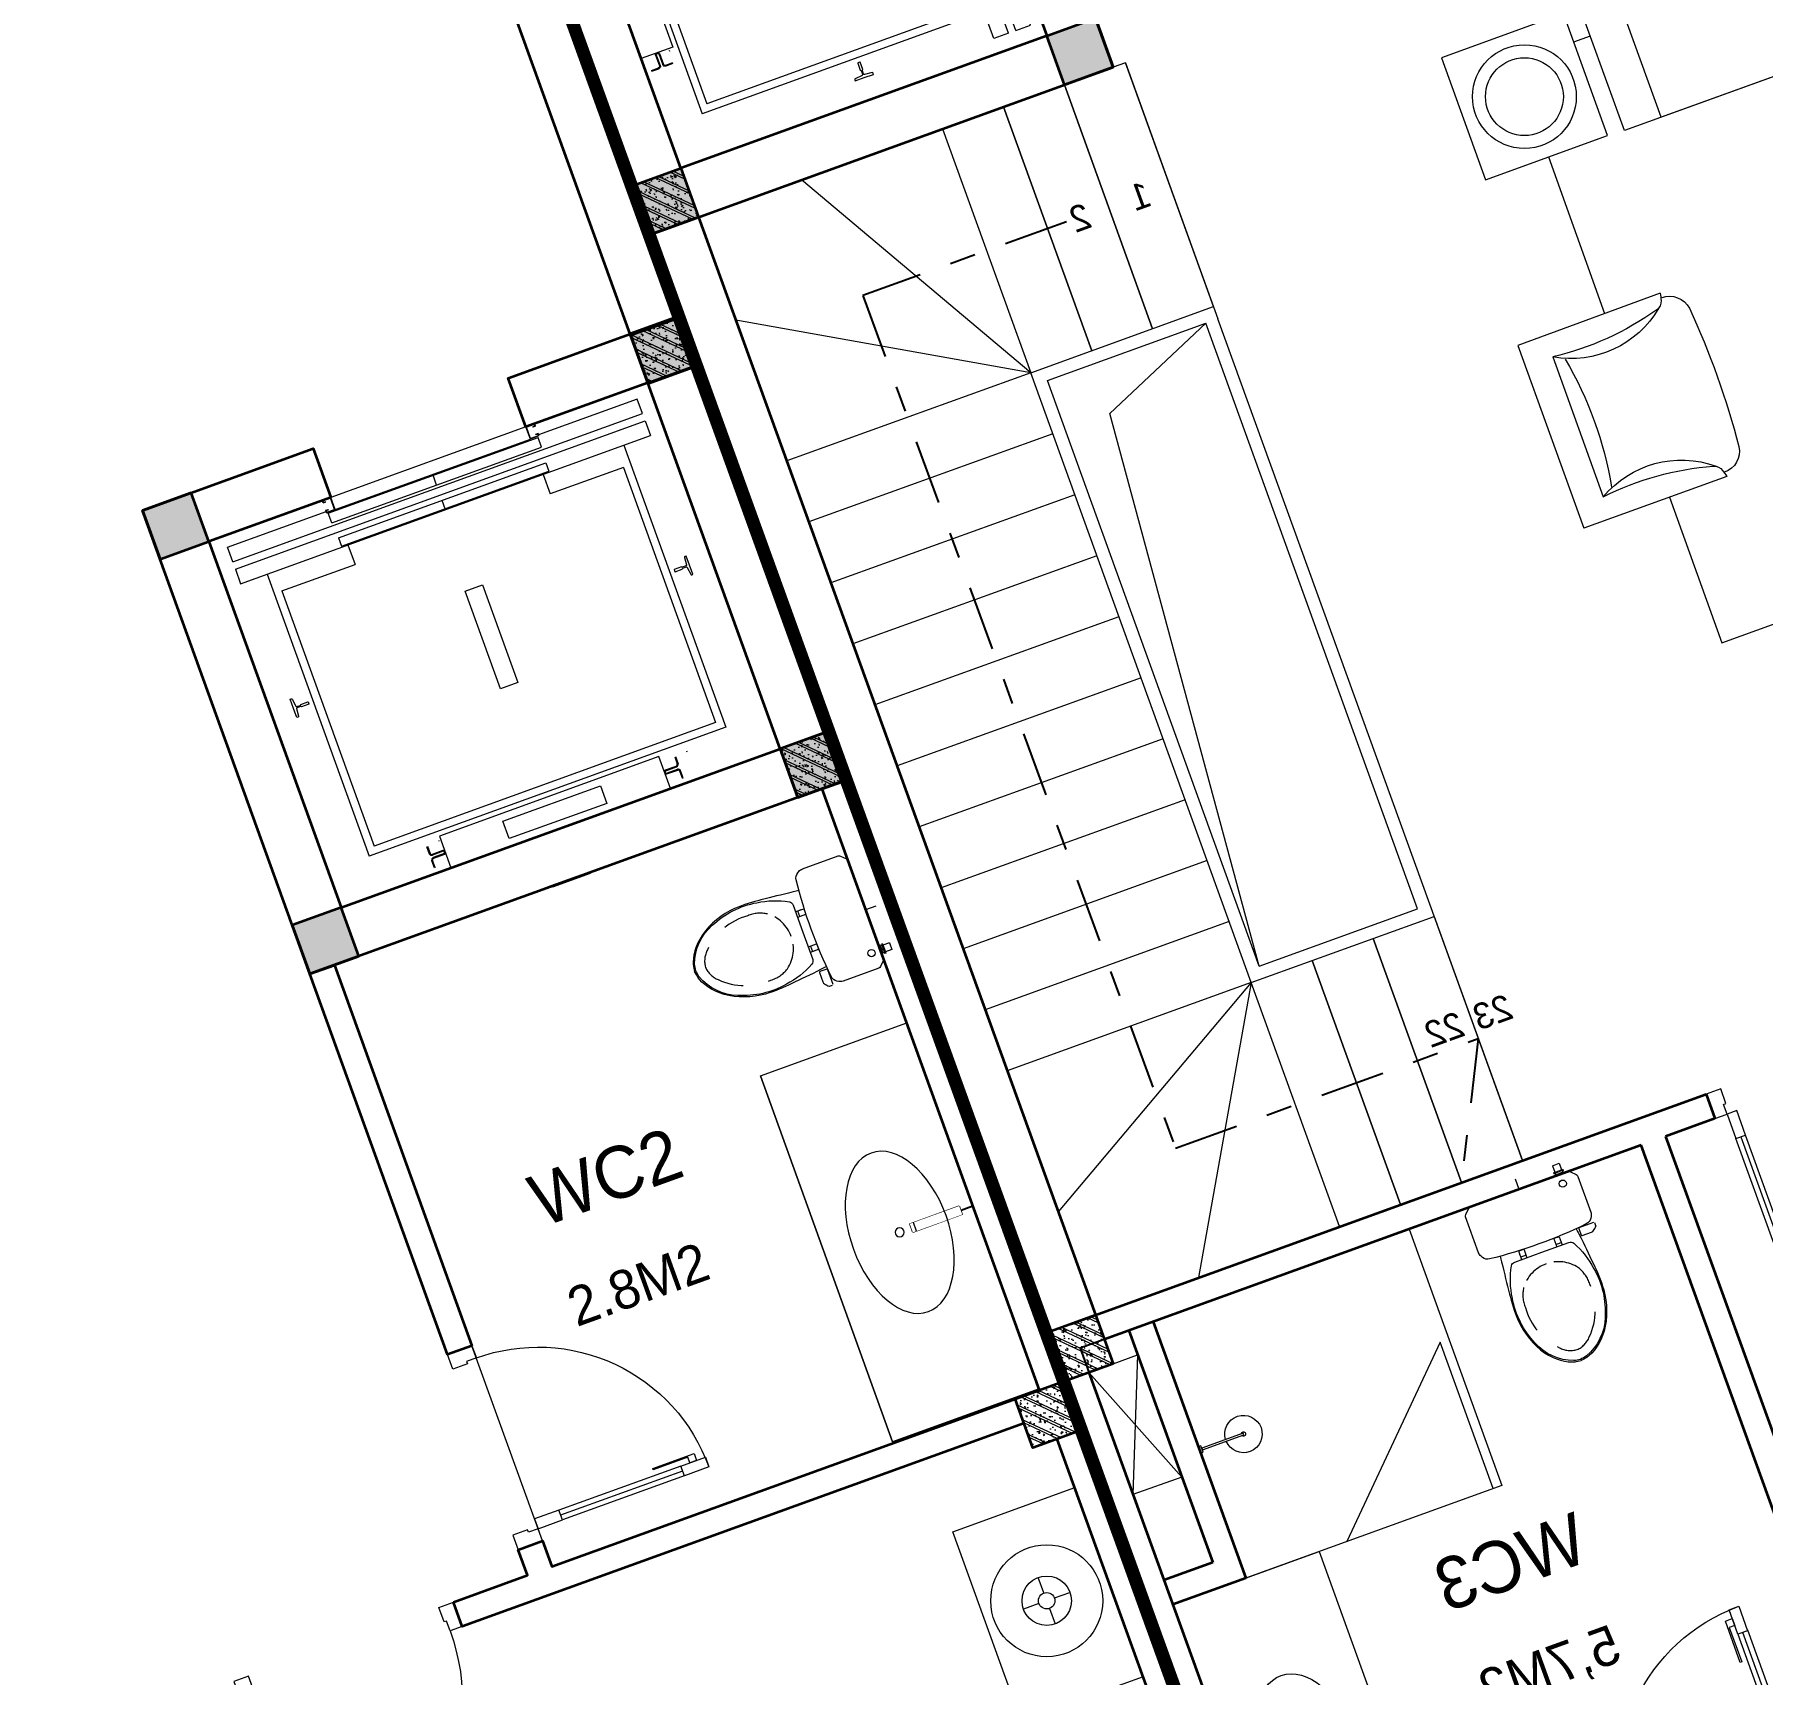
# Model space of a CAD drawing. Header units: metres. Extents: x 568336 to 569219, y 2065964 to 2066430.
# Drawn here: x 568635.99 to 568642.65, y 2066203.26 to 2066209.58 of the extents above; entities that cross this region are included whole.
import ezdxf

# ---------------------------------------------------------------- set-up
doc = ezdxf.new("R2010")
doc.units = ezdxf.units.M
for name, pattern in [('$AUDIT_BAD_LTYPE2', [0]), ('DASHDOT2', [0.5, 0.25, -0.125, 0, -0.125]), ('HIDDEN', [0.375, 0.25, -0.125]), ('xref-thap C (mb tang 32-2)$0$HIDDEN', [0.375, 0.25, -0.125])]:
    doc.linetypes.add(name, pattern=pattern)
doc.layers.get('0').update_dxf_attribs({"linetype": 'CONTINUOUS'})
doc.layers.get('DEFPOINTS').update_dxf_attribs({"linetype": 'CONTINUOUS'})
for name, color, linetype, lineweight in [('-CONCRETE', 1, 'CONTINUOUS', 35), ('-DOOR', 137, 'CONTINUOUS', 9), ('-FURNITURE', 46, 'CONTINUOUS', 9), ('-HATCH', 8, 'CONTINUOUS', 5), ('-HIDE', 3, 'HIDDEN', 13), ('-LINE1', 7, 'CONTINUOUS', 18), ('-LINE2', 252, 'CONTINUOUS', 9), ('-STEEL1', 1, 'CONTINUOUS', 35), ('-TEXT', 7, 'CONTINUOUS', 15), ('-WALL', 4, 'CONTINUOUS', 35), ('TEXT25', 2, 'CONTINUOUS', 13)]:
    doc.layers.add(name, color=color, linetype=linetype, lineweight=lineweight)
for name, color, linetype in [('1-NETMANH', 8, 'CONTINUOUS'), ('LoLK', 6, 'CONTINUOUS'), ('TIMDUONG', 1, 'CONTINUOUS')]:
    doc.layers.add(name, color=color, linetype=linetype)
doc.styles.add('SVN_AVO_thuong', font='')
doc.styles.add('T1', font='', dxfattribs={"height": 200})
doc.styles.add('vnavanth', font='', dxfattribs={"width": 0.8})
doc.styles.get('SVN_AVO_thuong').set_extended_font_data('SVN-Avo')
doc.styles.get('T1').set_extended_font_data('VNgeometric Light')
doc.styles.get('vnavanth').set_extended_font_data('.VnAvantH')

# ---------------------------------------------------------------- blocks, each defined once
blk = doc.blocks.new('Sink_Cicle')
blk.add_lwpolyline([(17.49999987077899, -50.00226151314564), (-17.49999987077899, -49.99773848685436), (-17.51615354442038, -252.2967581441626), (17.48384613892995, -252.3012811850058)], close=True)
blk.add_circle((0, -300), 17.5)
at = {"layer": 'DEFPOINTS'}
blk.add_line((0, -100), (0, 0), dxfattribs=at)
blk.add_wipeout([(17.499999870775355, -50.00226151314928), (-17.49999987078263, -49.99773848685436), (-17.516153544427652, -252.29675814416623), (17.48384613892631, -252.3012811850058)])
at = {"layer": '-FURNITURE', "linetype": 'Continuous'}
blk.add_ellipse((0, -300), major_axis=(-325, 0), ratio=0.5846153846153846, dxfattribs=at)
blk.add_line((-17.51421511289664, -237.2967582757119), (17.48578462866135, -237.3012813020032))
blk = doc.blocks.new('*U152')
at = {"linetype": '$AUDIT_BAD_LTYPE2'}
for p, q in [((70, 100), (70, 699.9999999999982)), ((90, 699.9999999999982), (90, 100))]:
    blk.add_line(p, q, dxfattribs=at)
for points in [[(50, 699.9999999999982), (90, 699.9999999999982), (90, 799.9999999999982), (50, 799.9999999999982), (50, 699.9999999999982)], [(50, 702.9059272893337), (50, 100)], [(50, 100), (90, 100), (90, 0), (50, 0), (50, 100)]]:
    blk.add_lwpolyline(points)
for points in [[(118.2698876160139, 594.5156181119073), (118.2698876160139, 764.1349438079906), (90, 764.1349438079906), (90, 735.8650561920058), (112.6159100928053, 735.8650561920058), (112.6159100928053, 594.5156181119073)], [(0, 0), (50, 0), (50, -40), (60, -40), (60, -99.99999999999272), (0, -99.99999999999272)], [(899.9999999999982, 1.3252863207713e-28), (849.9999999999982, 1.3252863207713e-28), (849.9999999999982, -40.00000000000001), (839.9999999999982, -40.00000000000001), (839.9999999999982, -99.99999999999272), (899.9999999999982, -99.99999999999272)]]:
    blk.add_lwpolyline(points, close=True)
at = {"linetype": '$AUDIT_BAD_LTYPE2', "ltscale": 0.3}
blk.add_arc((50, 0), 799.9999999999982, 0, 90, dxfattribs=at)
blk = doc.blocks.new('X-5M-DH-2-CORE$0$A$C75E80C28')
at = {"layer": '-LINE2', "linetype": 'Continuous', "ltscale": 2}
for p, q in [((-510.0000099998433, -21.5000000000291), (-510.0000099998579, -50.60000000000582)), ((-506.8000099998899, -21.5000000000291), (-510.0000099998433, -21.5000000000291)), ((-506.8000099998899, -21.5000000000291), (-506.8000099999044, -50.60000000000582)), ((-456.2000100000296, -56.79999999998836), (-500.6000099999364, -56.80000000001746)), ((-456.2000100000441, -60), (-500.600009999951, -60.0000000000291)), ((-453.2000100000441, -63), (-453.2000100000296, -67)), ((-450.0000099998579, -63), (-450.0000099998433, -67)), ((450.0000100000616, -63), (450.0000100000761, -67)), ((453.200010000015, -63), (453.2000100000296, -67)), ((456.2000100000296, -56.79999999998836), (500.6000100000529, -56.79999999998836)), ((456.200010000015, -60), (500.6000100000383, -60)), ((506.8000100001227, -21.5), (510.0000100000761, -21.5)), ((506.8000100001227, -21.5), (506.8000100001082, -50.59999999997672)), ((510.0000100000761, -21.5), (510.0000100000616, -50.59999999997672)), ((-556.8000102631631, -112.4999999912397), (-560.0000102631166, -112.4999999912397)), ((-510.0000099998579, -108.5000000000291), (-510.0000099998433, -79.39999999999418)), ((-506.8000099999044, -108.5000000000291), (-506.8000099998899, -79.39999999999418)), ((-456.2000100000296, -70), (-500.6000099999364, -70.0000000000291)), ((-456.2000100000296, -73.19999999995343), (-500.6000099999364, -73.19999999998254)), ((456.2000100000296, -70), (500.6000100000529, -70)), ((456.2000100000296, -73.19999999995343), (500.6000100000529, -73.19999999995343)), ((456.800009736864, -112.4999999912397), (460.0000097368174, -112.4999999912397)), ((506.8000100001227, -108.5), (506.8000100001227, -79.39999999996508)), ((510.0000100000761, -108.5), (510.0000100000761, -79.39999999996508)), ((-731.0000002632733, -148.9999999649008), (730.9999997367267, -148.9999999649299)), ((-731.0000002698944, -1304.999999934109), (-731.0000002632733, -148.9999999649008)), ((-700.0000002632733, -178.9999999649008), (699.9999997367267, -178.9999999649299)), ((-700.0000002699089, -1224.999999934109), (-700.0000002632733, -178.9999999649008)), ((699.9999997300911, -1224.999999934109), (699.9999997367267, -178.9999999649299)), ((730.9999997301056, -1304.999999934109), (730.9999997367267, -148.9999999649299)), ((-700.0000002699089, -1224.999999934109), (-400.0000002699089, -1224.999999934138)), ((-400.0000002698944, -1304.999999934138), (-400.0000002699089, -1224.999999934138)), ((699.9999997300911, -1224.999999934109), (399.9999997300911, -1224.999999934109)), ((399.9999997301056, -1304.999999934109), (399.9999997300911, -1224.999999934109)), ((839.9999997301056, -1304.999999934109), (-840.0000002698944, -1304.999999934109)), ((-840.0000002698944, -1364.999999934109), (-840.0000002698944, -1304.999999934109)), ((424.9999997301056, -1308.999999934109), (-425.0000002698944, -1308.999999934109)), ((-425.0000002699089, -1342.999999934109), (-425.0000002698944, -1308.999999934109)), ((-2.6989437174052e-07, -1308.999999934109), (-2.699089236557484e-07, -1342.999999934109)), ((424.9999997300911, -1342.999999934109), (424.9999997301056, -1308.999999934109)), ((839.9999997301056, -1364.999999934109), (839.9999997301056, -1304.999999934109)), ((839.9999997301056, -1364.999999934109), (-840.0000002698944, -1364.999999934109)), ((839.9999997301056, -1394.999999934109), (-840.0000002698944, -1394.999999934109)), ((-840.0000002698944, -1394.999999934109), (-840.0000002698944, -1454.999999934109)), ((424.9999997300911, -1342.999999934109), (-425.0000002699089, -1342.999999934109)), ((839.9999997301056, -1394.999999934109), (839.9999997301056, -1454.999999934109)), ((-840.0000002698944, -1454.999999934109), (-435.0000002698944, -1454.999999934109)), ((-435.0000002698944, -1449.999999934109), (-435.0000002699089, -1459.999999934109)), ((-435.0000002698944, -1449.999999934109), (-400.0000002698944, -1449.999999934138)), ((-435.0000002699089, -1459.999999934109), (-425.0000002699089, -1459.999999934109)), ((-433.4000002698012, -1451.599999934086), (-433.4000002698012, -1458.399999934074)), ((-433.4000002698012, -1451.599999934086), (-401.6000002697547, -1451.599999934086)), ((-433.4000002698012, -1458.399999934074), (-425.0000002698944, -1458.399999934074)), ((429.9999997300911, -1405.999999934138), (-430.0000002699089, -1405.999999934109)), ((-430.0000002699089, -1405.999999934109), (-430.0000002698944, -1445.999999934109)), ((429.9999997301056, -1445.999999934138), (-430.0000002698944, -1445.999999934109)), ((-425.0000002698944, -1458.399999934074), (-425.0000002699089, -1459.999999934109)), ((-401.6000002697547, -1451.599999934086), (-401.6000002697256, -1498.399999934074)), ((399.9999997301056, -1449.999999934109), (-400.0000002698944, -1449.999999934138)), ((-400.0000002698944, -1449.999999934138), (-400.0000002698653, -1499.999999934138)), ((-2.699089236557484e-07, -1405.999999934109), (-2.6989437174052e-07, -1445.999999934109)), ((399.9999997301056, -1449.999999934109), (399.9999997301347, -1499.999999934109)), ((434.9999997301056, -1449.999999934109), (399.9999997301056, -1449.999999934109)), ((401.5999997301988, -1451.599999934086), (401.5999997302279, -1498.399999934074)), ((433.3999997302453, -1451.599999934086), (401.5999997301988, -1451.599999934086)), ((433.3999997302453, -1458.399999934074), (424.9999997301056, -1458.399999934074)), ((424.9999997301056, -1458.399999934074), (424.9999997301056, -1459.999999934109)), ((434.9999997301056, -1459.999999934109), (424.9999997301056, -1459.999999934109)), ((429.9999997300911, -1405.999999934138), (429.9999997301056, -1445.999999934138)), ((433.3999997302453, -1451.599999934086), (433.3999997302453, -1458.399999934074)), ((434.9999997301056, -1449.999999934109), (434.9999997301056, -1459.999999934109)), ((839.9999997301056, -1454.999999934109), (434.9999997301056, -1454.999999934109)), ((-435.0000002698653, -1489.999999934109), (-435.0000002698653, -1499.999999934109)), ((-435.0000002698653, -1489.999999934109), (-425.0000002698653, -1489.999999934109)), ((-435.0000002698653, -1499.999999934109), (-400.0000002698653, -1499.999999934138)), ((-433.4000002697721, -1491.599999934086), (-433.4000002697721, -1498.399999934074)), ((-433.4000002697721, -1491.599999934086), (-425.0000002698653, -1491.599999934086)), ((-433.4000002697721, -1498.399999934074), (-401.6000002697256, -1498.399999934074)), ((-425.0000002698653, -1489.999999934109), (-425.0000002698653, -1491.599999934086)), ((434.9999997301347, -1499.999999934109), (399.9999997301347, -1499.999999934109)), ((433.3999997302744, -1498.399999934074), (401.5999997302279, -1498.399999934074)), ((424.9999997301347, -1489.999999934109), (424.9999997301347, -1491.599999934086)), ((434.9999997301347, -1489.999999934109), (424.9999997301347, -1489.999999934109)), ((433.3999997302744, -1491.599999934086), (424.9999997301347, -1491.599999934086)), ((433.3999997302744, -1491.599999934086), (433.3999997302744, -1498.399999934074)), ((434.9999997301347, -1489.999999934109), (434.9999997301347, -1499.999999934109))]:
    blk.add_line(p, q, dxfattribs=at)
for points in [[(-450.0000000000146, 0), (-450, -130), (450, -130), (449.9999999999854, 0)], [(-200, -29), (200.0000000001164, -29), (200.0000000001164, -101), (-200, -101)], [(-36.0000002632587, -583.9999999649008), (35.9999997367413, -583.9999999649008), (35.99999973675585, -983.9999999649008), (-36.00000026324415, -983.9999999649008)]]:
    blk.add_lwpolyline(points, close=True, dxfattribs=at)
for points in [[(-780.0000002632587, -788.9999999649008), (-751.0000002632587, -788.9999999649299, 0.414213562373095), (-750.0000002632733, -787.9999999649008), (-750.0000002632587, -783.9999999649008), (-750.0000002632587, -779.9999999649008, 0.414213562373095), (-751.0000002632733, -778.9999999649299), (-780.0000002632733, -778.9999999649881, -0.2569775838576673), (-784.1207396915852, -781.9399999648449), (-797.9000002631656, -781.939999964874, -0.414213562373095), (-800.9000002631656, -778.939999964874), (-804.0000002632587, -749.4999999649008, 0.414213562373095), (-807.0000002632587, -746.4999999649008), (-812.0000002632587, -746.4999999649008), (-812.0000002632587, -783.9999999649008), (-812.0000002632587, -821.4999999649008), (-807.0000002632587, -821.4999999649008, 0.414213562373095), (-804.0000002632587, -818.4999999649008), (-800.9000002631656, -789.0599999648693, -0.414213562373095), (-797.9000002631656, -786.0599999648693), (-784.1207396915852, -786.0599999648402, -0.2569775838576673), (-780.0000002632587, -788.9999999647553)], [(779.9999997367413, -788.9999999649299), (750.9999997367413, -788.9999999649008, -0.414213562373095), (749.9999997367267, -787.9999999649299), (749.9999997367413, -783.9999999649299), (749.9999997367413, -779.9999999649299, -0.414213562373095), (750.9999997367267, -778.9999999649008), (779.9999997368432, -778.9999999650172, 0.2569775838576673), (784.1207391653006, -781.939999964874), (797.899999736881, -781.9399999648449, 0.414213562373095), (800.899999736881, -778.9399999648449), (803.9999997367413, -749.4999999649008, -0.414213562373095), (806.9999997367413, -746.4999999649008), (811.9999997367413, -746.4999999649008), (811.9999997367413, -783.9999999649008), (811.9999997367413, -821.4999999649008), (806.9999997367413, -821.4999999649008, -0.414213562373095), (803.9999997367413, -818.4999999649008), (800.899999736881, -789.0599999648402, 0.414213562373095), (797.899999736881, -786.0599999648402), (784.1207391653006, -786.0599999648693, 0.2569775838576672), (779.9999997368577, -788.9999999647844)]]:
    blk.add_lwpolyline(points, format="xyb", dxfattribs=at)
for centre, radius, start, end in [((-500.600009999951, -50.60000000000582), 9.400000000001475, 180, 270), ((-500.600009999951, -50.60000000000582), 6.200000000004374, 180, 270), ((-456.2000100000441, -63), 6.19999999999713, 0, 90), ((-456.2000100000441, -63), 3.000000000000045, 0, 90), ((456.200010000015, -63), 6.19999999999713, 90, 180), ((456.200010000015, -63), 3.000000000000045, 90, 180), ((500.6000100000383, -50.59999999997672), 6.200000000004374, 270, 0), ((500.6000100000383, -50.59999999997672), 9.400000000001475, 270, 0), ((-500.6000099999364, -79.39999999999418), 9.399999999997844, 90, 180), ((-500.6000099999364, -79.39999999999418), 6.19999999999734, 90, 180), ((-456.2000100000296, -67), 6.20000000000076, 270, 0), ((-456.2000100000296, -67), 2.999999999999834, 270, 0), ((456.2000100000296, -67), 6.20000000000076, 180, 270), ((456.2000100000296, -67), 2.999999999999834, 180, 270), ((500.6000100000529, -79.39999999996508), 9.399999999997844, 0, 90), ((500.6000100000529, -79.39999999996508), 6.19999999999734, 0, 90)]:
    blk.add_arc(centre, radius, start, end, dxfattribs=at)
blk = doc.blocks.new('A$C5C575821')
at = {"layer": '-CONCRETE'}
h = blk.add_hatch(color=256, dxfattribs=at)
h.dxf.hatch_style = 1
h.paths.add_polyline_path([(-0.00237559899687767, 200.0000000000146), (-0.00237559899687767, 1.455191522836685e-11), (199.9976244010031, 1.455191522836685e-11), (199.9976244010031, 200.0000000000146)])
blk.add_lwpolyline([(-0.00237559899687767, 1.455191522836685e-11), (199.9976244010031, 1.455191522836685e-11), (199.9976244010031, 200.0000000000146), (-0.00237559899687767, 200.0000000000146)], close=True, dxfattribs=at)
blk = doc.blocks.new('A$C3F71457E')
at = {"layer": '-CONCRETE'}
blk.add_lwpolyline([(-8.760252967476845e-09, -100.0000002632005), (0, 400), (-1500, 400.0000000000582), (-1500.00000001755, -1399.999999999942), (-1.754960976541042e-08, -1400), (-7.895869202911854e-08, -900.0000002632005), (199.9999999912397, -900.0000002982852), (199.9999999824504, -1600), (-1700.00000001755, -1600), (-1700, 600), (200, 600), (199.9999999912397, -100.0000002982852), (6.140908226370811e-08, -100.0000002632005)], dxfattribs=at)
at = {"layer": '-LINE1'}
blk.add_line((-7.895869202911854e-08, -900.0000002632005), (-8.760252967476845e-09, -100.0000002632005), dxfattribs=at)
at = {"layer": '-WALL'}
for p in [(-1699.997624401003, 399.9999999999854), (0.00237559899687767, 399.9999999999854), (-1699.997624401081, -1599.999999999959), (0.002375601565972829, -1600.000000021305)]:
    blk.add_blockref('A$C5C575821', p, dxfattribs=at)
at = {"color": 2, "rotation": 90}
blk.add_blockref('X-5M-DH-2-CORE$0$A$C75E80C28', (-1500.00000000876, -499.9999999999418), dxfattribs=at)
blk = doc.blocks.new('A$C18091ED7')
for p, q in [((9.957147995010018e-09, -42.13376978135784), (0, -3.786117304116488e-07)), ((146.1412317672475, -26.59467297248193), (179.181621938591, -26.59467296488583)), ((146.1412317672475, -26.59467297248193), (146.1412317680188, -30.17859706786112)), ((146.1412317680188, -30.17859706786112), (165.7503655985456, -30.17859706340823)), ((153.0594147269658, -36.79204952501459), (146.1412317680188, -30.17859706786112)), ((152.3191092506386, -2.717133611440659e-07), (152.3191092568413, -26.59467297093943)), ((152.3191092506386, -2.717133611440659e-07), (179.1816219322718, -2.654269337654114e-07)), ((153.0594147269658, -36.79204952501459), (165.7503656001572, -36.79204952192958)), ((153.0594147275151, -39.73033438943094), (153.0594147269658, -36.79204952501459)), ((153.0594147275151, -39.73033438943094), (178.4413164740145, -39.73033438349376)), ((153.0594147275151, -39.73033438943094), (178.4413164740145, -39.73033438349376)), ((153.0594147275151, -39.73033438943094), (153.0594147281554, -42.13376974494895)), ((185.3594994290725, -30.17859705851879), (165.7503655985456, -30.17859706340823)), ((178.4413164733487, -36.79204951884458), (165.7503656001572, -36.79204952192958)), ((185.3594994290725, -30.17859705851879), (178.4413164733487, -36.79204951884458)), ((178.4413164733487, -36.79204951884458), (178.4413164740145, -39.73033438349376)), ((178.4413164740145, -39.73033438349376), (178.4413164746547, -42.1337697392446)), ((179.1816219322718, -2.654269337654114e-07), (179.181621938591, -26.59467296488583)), ((179.181621938591, -26.59467296488583), (185.3594994283012, -26.59467296337243)), ((185.3594994283012, -26.59467296337243), (185.3594994290725, -30.17859705851879)), ((-62.88950393904452, -265.3807882612164), (-81.28145355204106, -265.3807882657275)), ((62.88950401780676, -265.3807882316178), (81.2814536308033, -265.3807882273395)), ((165.3959958605519, -261.9873972070927), (165.3959958671003, -289.7349902229907)), ((167.8691141396885, -259.5142789271486), (228.0810223811895, -259.5142789128586)), ((230.5541406641933, -274.3229751045001), (230.5541406613593, -261.9873971916386)), ((-83.25994817525861, -267.3592828898691), (-83.259948167517, -299.9634285944048)), ((-83.25994817257379, -278.4883151478134), (-83.25994817046012, -287.6388527823146)), ((-60.91100930959874, -290.0299398849311), (-83.25994816994717, -290.0299398901407)), ((-60.91100931491019, -267.3592828844266), (-60.91100930728498, -299.9634285889624)), ((60.9110093945892, -267.3592828557594), (60.9110094022144, -299.9634285600623)), ((60.91100939990065, -290.029939856031), (83.25994826024908, -290.0299398510542)), ((83.25994825493763, -267.3592828505498), (83.25994826256283, -299.9634285550856)), ((83.25994825750604, -278.488315108727), (83.2599482596197, -287.6388527429954)), ((167.8691141472664, -292.2081085020036), (206.7175896017579, -292.2081084926904))]:
    blk.add_line(p, q)
for points in [[(230.0000000517721, -218.5046414944518, -0.1374073801801567), (225.4781190853137, -234.6482587013161), (221.7949787454636, -240.7070387715066, -0.2360805181595358), (198.2560902649639, -255.4947853636986, -0.0519608230665726), (-198.2560901437319, -255.4947854572965, -0.236080518165078), (-221.7949786317113, -240.7070388760185), (-225.4781189743626, -234.6482588077488, -0.1374073801809237), (-229.9999999484608, -218.5046416030382), (-229.9999999831671, -71.98694829508895, -0.1989123673786679), (-226.3782021181105, -63.2431547633314), (-208.8906150607545, -45.75556769772083, -0.1989123673792025), (-200.1468215308087, -42.13376982865157), (9.971699910238385e-09, -42.13376978135784), (200.1468215506357, -42.13376973403501, -0.1989123673792025), (208.8906150822841, -45.75556759897154), (226.3782021480001, -63.24315465634572, -0.1989123673791691), (230.0000000170658, -71.98694818626973)], [(144.14367173758, -618.9627606730501, -0.2124047892419209), (26.30999211127346, -734.491494372196, -0.0276853236339062), (-0.5628229983012716, -738.609219571983, -0.0222792448073508), (-26.30999181118386, -734.4914943844487, -0.2124047892421136), (-144.1436714920528, -618.9627607410075, -0.1427957259999892), (-167.2376623962118, -428.0139674870588, -0.0930051380368448), (-127.9331820271946, -309.1271633332653, -0.2564387014614383), (-111.240849547703, -299.9634286007786), (4.746470949612558e-08, -299.9634285748762), (111.2408496426324, -299.9634285482753, -0.2564387014619951), (127.933182126606, -309.1271632729331, -0.0930051380368741), (167.2376625517572, -428.0139674081001, -0.1427957260000456)]]:
    blk.add_lwpolyline(points, format="xyb", close=True)
at = {"linetype": 'xref-thap C (mb tang 32-2)$0$HIDDEN', "ltscale": 100}
blk.add_lwpolyline([(61.00044987679576, -669.0176259216969, -0.1990312026443698), (1.417429302819073e-07, -698.769823720475, -0.1990312026443799), (-61.00044960746891, -669.0176259504806, -0.2189240232571595), (-131.9321382956405, -478.313622940972, -0.1537914605682739), (-112.4681372026971, -403.989815428853, -0.2367011859554165), (5.876427167095244e-08, -347.5870280214876, -0.2367011859554843), (112.4681373467611, -403.9898153757968, -0.1537914605681893), (131.9321384748619, -478.313622878748, -0.2189240232571754)], format="xyb", close=True, dxfattribs=at)
blk.add_circle((165.7503656100234, -78.39166221523192), 13.90362011701458)
for centre, radius, start, end in [((-81.28145355158267, -267.3592828894034), 1.978494623656905, 90.00000001354867, 180.0000000133402), ((-62.88950393858613, -267.3592828848923), 1.978494623656905, 1.334021322268115e-08, 90.00000001354867), ((62.88950401826514, -267.3592828552937), 1.978494623656905, 90.00000001354867, 180.0000000133402), ((81.28145363126168, -267.3592828510155), 1.978494623656905, 1.334021322268115e-08, 90.00000001354867), ((167.8691141402633, -261.9873972065106), 2.473118279571131, 90.00000001354867, 180.0000000133402), ((167.8691141466952, -289.7349902224087), 2.473118279571131, 180.0000000133402, 270.0000000135486), ((206.717589598069, -276.6690117186226), 15.53909677420133, 270.0000000135486, 306.4658507565522), ((168.3527972659103, -224.7572911087773), 80.08895368617857, 306.4658507565522, 320.3122930343796), ((228.0810223845983, -274.3229751050822), 2.473118279571131, 320.3122930343796, 1.334021322268115e-08)]:
    blk.add_arc(centre, radius, start, end)
for points, knots in [([(-155.6468228230951, -259.4535552573798), (-156.6353001506941, -267.2522313103836), (-164.2940232875517, -328.394745314552), (-169.1545302536251, -385.0939582949213), (-183.68571763406, -527.7705276800843), (-135.602968026873, -679.1126648240606), (-50.29344375100118, -735.2493608418445), (-19.70048385594782, -741.0901266933652), (1.531116140540689e-07, -743.6724421556864)], [130.6139379315478, 130.6139379315478, 130.6139379315478, 130.6139379315478, 152.8521090939923, 311.1293507817257, 417.703951170228, 561.3833927516608, 697.6926317810714, 710.812262267882, 710.812262267882, 710.812262267882, 710.812262267882]), ([(155.6468228994709, -259.4535551877343), (156.6353002305841, -267.2522312389628), (164.2940233960289, -328.3947452375724), (169.1545303888706, -385.0939582149149), (183.6857178367027, -527.7705275934422), (135.6029683008201, -679.1126647599449), (50.29344405157826, -735.2493608178338), (19.70048415924612, -741.0901266841101), (1.530679583083838e-07, -743.6724421554536)], [130.613937934949, 130.613937934949, 130.613937934949, 130.613937934949, 152.8521090939923, 311.1293507817257, 417.703951170228, 561.3833927516608, 697.6926317810714, 710.812262267882, 710.812262267882, 710.812262267882, 710.812262267882])]:
    blk.add_open_spline(points, degree=3, knots=knots)
blk = doc.blocks.new('*U18')
at = {"linetype": '$AUDIT_BAD_LTYPE2'}
for p, q in [((70, 100), (69.99999999999999, 599.9999999999982)), ((89.99999999999999, 599.9999999999982), (90, 100))]:
    blk.add_line(p, q, dxfattribs=at)
for points in [[(49.99999999999999, 599.9999999999982), (89.99999999999999, 599.9999999999982), (89.99999999999999, 699.9999999999982), (49.99999999999999, 699.9999999999982), (49.99999999999999, 599.9999999999982)], [(49.99999999999999, 602.9059272893337), (50, 100)], [(50, 100), (90, 100), (90, 0), (50, 0), (50, 100)]]:
    blk.add_lwpolyline(points)
for points in [[(118.2698876160139, 494.5156181119073), (118.2698876160139, 664.1349438079906), (89.99999999999999, 664.1349438079906), (89.99999999999999, 635.8650561920058), (112.6159100928053, 635.8650561920058), (112.6159100928053, 494.5156181119073)], [(0, 0), (50, 0), (50, -40), (60, -40), (60, -100.0001724930698), (0, -100.0001724930698)], [(799.9999999999982, 7.105427357601134e-15), (749.9999999999982, 7.105427357601134e-15), (749.9999999999982, -40), (739.9999999999982, -40), (739.9999999999982, -100.0001724930698), (799.9999999999982, -100.0001724930698)]]:
    blk.add_lwpolyline(points, close=True)
at = {"linetype": '$AUDIT_BAD_LTYPE2', "ltscale": 0.3}
blk.add_arc((50, 0), 699.9999999999982, 0, 90, dxfattribs=at)
blk = doc.blocks.new('12PLMP12')
at = {"color": 0, "linetype": 'ByBlock'}
for p, q in [((0, 1.25), (0, 3.75)), ((-1.25, 0), (-3.75, 0)), ((1.25, 0), (3.75, 0)), ((0, -1.25), (0, -3.75))]:
    blk.add_line(p, q, dxfattribs=at)
for radius in [8.5, 3.75, 1.25]:
    blk.add_circle((0, 0), radius, dxfattribs=at)
blk = doc.blocks.new('18x35')
at = {"layer": '-HATCH'}
h = blk.add_hatch(dxfattribs=at)
h.set_pattern_fill('CHAU-01', color=256, scale=10, angle=-1.272221872585407e-14, pattern_type=2)
h.set_pattern_definition([(49.99999999999999, (0, 0), (71.72601826007535, -6.275213498259527), [7.5, -82.5]), (355, (0, 0), (-13.87513336129999, 75.21921337000119), [6, -66]), (100.4514, (5.977167999997619, -0.5229339999999638), (57.85093817140217, 68.94395420609534), [6.374019000000001, -70.1142112]), (46.18419999999998, (0, 20), (106.7241048625644, -16.55190143290183), [11.25, -123.75]), (96.63559999999998, (8.89367449999554, 18.62066930000003), (93.46627055487036, 97.41178709004416), [9.561028799999994, -105.1713]), (351.1842, (0, 20), (93.46619451336275, 97.41186009253245), [9, -99]), (20.99999999999998, (10, 15), (59.69070521184616, -40.2618890665339), [7.5, -82.5]), (326.0000000000001, (10, 15), (24.33153319215819, 72.5150045046853), [6, -66]), (71.45139999999999, (14.97422329999972, 11.64483940000002), (84.022262858149, 32.25304967099522), [6.374019000000001, -70.1142112]), (37.49999999999998, (0, 0), (1.215985531729074, 33.28938538313115), [0, -65.19999999999999, 0, -67, 0, -66.25]), (7.499999999999987, (0, 0), (26.30695374421487, 39.44117118823602), [0, -38.2, 0, -63.7, 0, -25.25]), (327.5, (-22.30000000000291, 0), (53.3822436172409, -2.255487173437988), [0, -25, 0, -78, 0, -103.5]), (317.5, (-32.30000000000291, 0), (58.31861693423862, 10.01049823323176), [0, -32.5, 0, -51.8, 0, -73.5]), (44.99999999999999, (0, 0), (-30.05203820042826, 30.05203820042828), []), (44.99999999999999, (0, 12.25), (-30.05203820042826, 30.05203820042828), [])])
h.paths.add_polyline_path([(96508.03118051568, 47993.04977023201), (96508.03118051568, 47793.04977023201), (96708.03118051568, 47793.04977023201), (96708.03118051568, 47993.04977023201)])
at = {"layer": '-STEEL1'}
blk.add_lwpolyline([(96508.03118051568, 47793.04977023201), (96708.03118051568, 47793.04977023201), (96708.03118051568, 47993.04977023201), (96508.03118051568, 47993.04977023201)], close=True, dxfattribs=at)
blk = doc.blocks.new('M2-T2.1')
at = {"layer": '-FURNITURE'}
blk.add_lwpolyline([(568640.2611331065, 2066203.246915007), (568639.7909171032, 2066203.076918858), (568639.5273673268, 2066203.805907854), (568639.9975833301, 2066203.975904004)], close=True, dxfattribs=at)
at = {"layer": '-HATCH'}
blk.add_line((568637.9456493845, 2066203.770654601), (568637.6736565994, 2066204.52299729), dxfattribs=at)
at = {"layer": '-WALL'}
for p, q in [((568636.4539889047, 2066214.072615559), (568638.4718625547, 2066208.491189009)), ((568638.2833687733, 2066208.42304327), (568636.3335224183, 2066213.816394601)), ((568638.4718625547, 2066208.491189009), (568638.377411639, 2066208.457042379)), ((568638.1287559121, 2066206.346791149), (568637.9654498264, 2066206.287751461)), ((568637.9837512891, 2066206.294367949), (568638.1287559121, 2066206.346791149))]:
    blk.add_line(p, q, dxfattribs=at)
blk.add_lwpolyline([(568637.6736562179, 2066204.52299742), (568637.579613486, 2066204.48899836), (568637.0490855512, 2066205.956460315), (568637.1431282833, 2066205.990459376)], close=True, dxfattribs=at)
blk.add_lwpolyline([(568639.8000853374, 2066204.223093139), (568637.6363349636, 2066203.440837261), (568637.6023358545, 2066203.534880127)], dxfattribs=at)
at = {"layer": 'TIMDUONG', "color": 1, "linetype": 'HIDDEN', "ltscale": 10, "const_width": 0.05}
blk.add_lwpolyline([(568635.7726575843, 2066215.952376971), (568625.4282189548, 2066212.211709992), (568630.1956530432, 2066199.03444783), (568636.6364510525, 2066195.923324992), (568642.3250382127, 2066197.832386907)], close=True, dxfattribs=at)
at = {"layer": '-DOOR', "zscale": 0.001}
for name, p, xscale, yscale, rotation in [('*U18', (568637.9456493845, 2066203.770654601), -0.001, 0.001, 289.8763311363879), ('*U152', (568636.7899491717, 2066203.134845282), -0.0009999999999999998, 0.0009999999999999998, 199.8765668198726)]:
    blk.add_blockref(name, p, dxfattribs=dict(at, xscale=xscale, yscale=yscale, rotation=rotation))
at = {"layer": '-FURNITURE', "xscale": 0.001, "yscale": 0.001, "zscale": 0.001, "rotation": 289.8763311363879}
blk.add_blockref('A$C18091ED7', (568639.2313761511, 2066206.219063283), dxfattribs=at)
at = {"layer": '-FURNITURE', "extrusion": (0, 0, -1), "xscale": -0.02540000000037255, "yscale": 0.02540000000037255, "zscale": -0.02540000000037255, "rotation": 70.12366886361217}
blk.add_blockref('12PLMP12', (-568639.88936104, 2066203.539932466), dxfattribs=at)
at = {"layer": '-STEEL1', "xscale": -0.001, "yscale": 0.001, "zscale": 0.001, "rotation": 19.87633113638783}
for p in [(568745.5493054001, 2066196.164509821), (568746.125604748, 2066194.570443269), (568747.0318105591, 2066192.063842529)]:
    blk.add_blockref('18x35', p, dxfattribs=at)
at = {"layer": '-WALL', "xscale": 0.001, "yscale": 0.001, "zscale": 0.001, "rotation": 109.8763311363879}
blk.add_blockref('A$C3F71457E', (568637.0353578952, 2066207.759183686), dxfattribs=at)
at = {"layer": 'TEXT25'}
for s, height, style, p in [('WC2', 0.2, 'SVN_AVO_thuong', (568637.9438421632, 2066204.978368465)), ('2.8M2', 0.1499999999999999, 'T1', (568638.0775002388, 2066204.594590137))]:
    blk.add_text(s, height=height, rotation=19.87633113605354, dxfattribs=dict(at, style=style)).set_placement(p)
at = {"layer": '-FURNITURE', "xscale": -0.001, "yscale": 0.001, "zscale": 0.001, "rotation": 289.8763311363879}
blk.add_blockref('Sink_Cicle', (568639.604775683, 2066205.062154532), dxfattribs=at)
at = {"layer": '-FURNITURE'}
blk.add_lwpolyline([(568639.8596651844, 2066204.357094563), (568639.2954079899, 2066204.15309991), (568638.785612596, 2066205.563213922), (568639.3498697905, 2066205.767208575)], close=True, dxfattribs=at)
blk.add_lwpolyline([(568638.785612596, 2066205.563213922), (568639.2954052539, 2066204.153107478), (568639.8596651844, 2066204.357094563)], dxfattribs=at)
at = {"layer": '-WALL'}
blk.add_lwpolyline([(568637.6023358545, 2066203.534880127), (568637.8873075973, 2066203.63790533), (568637.8516063567, 2066203.736655433), (568637.9456490887, 2066203.770654494), (568637.9456490887, 2066203.770654494), (568637.9456490887, 2066203.770654494), (568637.9813504629, 2066203.671904439), (568639.8616788036, 2066204.351695377), (568639.0236613502, 2066206.669513888), (568639.1181293697, 2066206.703666701), (568641.5539745402, 2066199.966258434), (568640.89567448, 2066199.728264672), (568640.8276762622, 2066199.916350403), (568641.391554484, 2066200.120208047), (568639.9297588378, 2066204.163411648)], dxfattribs=at)
at = {"layer": 'DEFPOINTS', "color": 2}
blk.add_lwpolyline([(568636.4537391923, 2066214.072525311), (568628.9305030886, 2066211.352743952), (568630.8339266882, 2066206.085645561), (568629.8941652778, 2066205.745895701), (568631.7641162646, 2066200.573538085), (568632.7041325518, 2066200.913578482), (568633.3768172506, 2066199.052906278), (568635.8797057233, 2066197.914817018), (568638.9204850044, 2066199.013990628), (568639.3964123639, 2066197.697556926), (568642.0296126046, 2066198.649531974), (568636.4537391923, 2066214.072525311)], dxfattribs=at)
blk = doc.blocks.new('ghe11asdsdsdsd')
at = {"layer": '-FURNITURE', "ltscale": 5}
for p, q in [((-454.1512245237245, 641.9073886275291), (-454.093361600535, -60.42008052262099)), ((446.9845405295782, 642.5119281820953), (445.2090906954836, -59.49456913078757)), ((339.4434767446655, 74.7769195077999), (-347.9447826922697, 73.86721415390639)), ((445.2090906954836, -59.49456913078757), (-454.093361600535, -60.42008052262099))]:
    blk.add_line(p, q, dxfattribs=at)
for centre, radius, start, end in [((-329.6609394550032, 640.4347183164282), 102.5030657496747, 97.790878171796, 180.4720192216976), ((13.76703277978231, -3057.035900902003), 3815.794779152998, 85.15051378916075, 95.37323135559144), ((322.4963123202615, 643.5363927781655), 102.5030657496747, 359.5521671507362, 82.23330821456577), ((-556.8192392717756, 172.0380743239075), 480.9551723817158, 73.62802494144414, 77.67439557183955), ((548.310481298744, 172.35137315467), 480.9551723817158, 102.1620030057203, 106.2083736517696), ((-435.3449582978792, 585.5188594441861), 49.99999999999999, 17.29045382422632, 73.62802494144414), ((-752.7215750947944, 311.3200961878028), 469.2846926992153, 329.6029749418909, 39.82713105222346), ((-1717.077797784907, 235.4868877488407), 1378.639231958857, 353.2676599931669, 15.34770349738529), ((744.7327549548354, 311.2790322922665), 469.2468948897888, 140.0381535895592, 210.2652298418676), ((1708.833027020766, 233.2264510887835), 1378.526022415482, 164.5192846221356, 186.6002375866197), ((428.017340289487, 586.1773279104382), 49.99999999999999, 106.2083736517696, 162.5459446768903), ((-1.445652381749824, -1576.057105405802), 1730.279692069412, 79.6029490361376, 100.5814174655623)]:
    blk.add_arc(centre, radius, start, end, dxfattribs=at)
blk = doc.blocks.new('GHE600')
at = {"layer": '-FURNITURE'}
for p, q in [((269949.5421851056, 8709.741290517763), (270649.5421851056, 8709.74129051782)), ((269949.5421851289, 8043.074623851076), (270649.5421851289, 8043.074623851135))]:
    blk.add_line(p, q, dxfattribs=at)
for points in [[(270145.5337149384, 9594.84705863762), (270145.5337150262, 10094.84705863762), (270645.5337150262, 10094.84705854984), (270645.5337149384, 9594.847058549843)], [(269849.5421851288, 9526.40795718442), (270649.5421851288, 9526.407957184478), (270649.5421851639, 7226.407957184478), (269849.5421851639, 7226.40795718442)], [(269949.5421851288, 9376.40795718442), (270649.5421851288, 9376.407957184478), (270649.5421851639, 7376.407957184478), (269949.5421851639, 7376.40795718442)], [(270145.5337145109, 7157.96885590817), (270145.5337144231, 6657.96885590817), (270645.5337144231, 6657.968855820392), (270645.5337145109, 7157.968855820392)]]:
    blk.add_lwpolyline(points, close=True, dxfattribs=at)
at = {"layer": '-FURNITURE', "elevation": -1.348764000838661e-08}
for points in [[(271286.9253059005, 9830.321753277356), (270645.53371498, 9832.18215255058)], [(272037.8126997925, 6909.345592938189), (272633.6221192031, 6907.537773812626), (272633.6585346201, 9823.095600669185), (272037.874818299, 9826.334833337169)], [(270262.0588059474, 9594.847058617102), (270262.0583521723, 9526.40795718442)], [(270262.0260181179, 7226.40795718439), (270262.0255643428, 7157.968855887651)], [(270645.5337144685, 6916.624135324557), (271286.6504318018, 6913.272511655086)]]:
    blk.add_lwpolyline(points, dxfattribs=at)
at = {"layer": '-FURNITURE'}
for centre, radius in [((270395.5337149822, 9844.847058593674), 200), ((270395.5337149822, 9844.847058593674), 150), ((270395.5337144671, 6907.968855864223), 200), ((270395.5337144671, 6907.968855864223), 150)]:
    blk.add_circle(centre, radius, dxfattribs=at)
at = {"layer": '-FURNITURE', "extrusion": (0, 0, -1)}
blk.add_ellipse((271661.9002663364, 8365.294462872116), major_axis=(3.669220623812561e-13, 749.5763598198391), ratio=0.5899940615450746, dxfattribs=at)
at = {"layer": '-FURNITURE', "zscale": 0.83397927038413}
for p, xscale, yscale, rotation in [((271659.4476334748, 10145.29901697894, -5.948631914765009e-09), 0.83397927038413, 0.83397927038413, 179.9447021404027), ((271659.4476334748, 6607.516897389956, -5.948631914765009e-09), -0.8339792703841301, 0.8339792703841301, 0.05529785959737722)]:
    blk.add_blockref('ghe11asdsdsdsd', p, dxfattribs=dict(at, xscale=xscale, yscale=yscale, rotation=rotation))
blk = doc.blocks.new('shower')
for points in [[(180919.3447017173, -32316.45425928477), (180912.3337561736, -32316.45425928477), (180912.3337561736, -32146.62790954509), (180919.3447017173, -32146.62790954509)], [(180929.3839969719, -32326.62790954066), (180902.2944609144, -32326.62790954066), (180902.2944609144, -32316.45425928477), (180929.3839969719, -32316.45425928477)]]:
    blk.add_lwpolyline(points, close=True)
for radius, start, end in [(72, 272.7906698559544, 267.2093301440456), (8.346062492523743, 294.8355446212717, 245.1644553787283)]:
    blk.add_arc((180915.8392289462, -32146.62790954416), radius, start, end)
blk = doc.blocks.new('M3-T2.1')
at = {"layer": '-FURNITURE'}
blk.add_lwpolyline([(568647.4145569934, 2066206.072313937), (568647.2104684981, 2066206.636537197), (568647.9787802526, 2066206.276402433)], dxfattribs=at)
blk.add_lwpolyline([(568649.1423752685, 2066205.156609445), (568648.6495549232, 2066206.519032263), (568648.085331664, 2066206.314943767), (568648.5781427962, 2066204.952517617)], close=True, dxfattribs=at)
at = {"layer": '-HIDE', "ltscale": 10}
for p, q in [((568648.3083822133, 2066206.874262627), (568648.3261579671, 2066207.413099987)), ((568648.1382329958, 2066207.345207595), (568648.4966273769, 2066206.94251007))]:
    blk.add_line(p, q, dxfattribs=at)
at = {"layer": '-LINE1'}
for p, q in [((568645.0820068181, 2066211.238159864), (568646.7272377405, 2066211.833265965)), ((568646.0329948466, 2066210.518738469), (568646.2357714381, 2066211.655494814)), ((568645.6928473543, 2066211.459110568), (568646.0329948466, 2066210.518738469)), ((568646.0329948466, 2066210.518738469), (568646.776967728, 2066211.401792276)), ((568645.7980355981, 2066210.433749986), (568645.4578881057, 2066211.374122084)), ((568645.4578881057, 2066211.374122084), (568645.7980355981, 2066210.433749986)), ((568645.5630763499, 2066210.348761501), (568645.2229288572, 2066211.289133599)), ((568645.2229288572, 2066211.289133599), (568645.5630763499, 2066210.348761501)), ((568644.9879696085, 2066211.204145115), (568645.034935429, 2066211.221133396)), ((568645.3281171012, 2066210.263773017), (568644.9879696085, 2066211.204145115)), ((568644.9879696085, 2066211.204145115), (568645.3451244757, 2066210.216754411)), ((568646.0329948466, 2066210.518738469), (568645.3281171012, 2066210.263773017)), ((568646.8833635773, 2066208.167808224), (568646.0329948466, 2066210.518738469)), ((568646.0029836162, 2066210.45471249), (568645.3921430802, 2066210.233761786)), ((568646.819337598, 2066208.197819454), (568646.0029836162, 2066210.45471249)), ((568646.1614784573, 2066207.959861375), (568645.3451244757, 2066210.216754411)), ((568645.8992580355, 2066210.203414721), (568645.3921430802, 2066210.233761786)), ((568646.2084970623, 2066207.976868751), (568645.3921430802, 2066210.233761786)), ((568646.819337598, 2066208.197819454), (568645.8992580355, 2066210.203414721)), ((568646.8833635773, 2066208.167808224), (568646.1784858317, 2066207.912842771)), ((568646.819337598, 2066208.197819454), (568646.2084970623, 2066207.976868751)), ((568647.2235110698, 2066207.227436124), (568646.8833635773, 2066208.167808224)), ((568646.8833635773, 2066208.167808224), (568647.766435154, 2066207.423820371)), ((568646.8833635773, 2066208.167808224), (568648.020097048, 2066207.965035711)), ((568646.6484043289, 2066208.082819739), (568646.9885518209, 2066207.14244764)), ((568646.9885518209, 2066207.14244764), (568646.6484043289, 2066208.082819739)), ((568646.5186333237, 2066206.972470672), (568646.1614784573, 2066207.959861375)), ((568646.4134450802, 2066207.997831255), (568646.7535925722, 2066207.057459157)), ((568646.7535925722, 2066207.057459157), (568646.4134450802, 2066207.997831255)), ((568646.1784858317, 2066207.912842771), (568646.5186333237, 2066206.972470672)), ((568646.6126705338, 2066207.006485422), (568648.257901456, 2066207.601591522)), ((568648.2325458787, 2066207.379217647), (568648.1382329958, 2066207.345207595))]:
    blk.add_line(p, q, dxfattribs=at)
at = {"layer": '-LINE1', "lineweight": 18}
for p, q in [((568646.0329948466, 2066210.518738469), (568646.9733945448, 2066210.858895945)), ((568646.1180317192, 2066210.283645445), (568647.0584314179, 2066210.62380292)), ((568646.2030685926, 2066210.04855242), (568647.1434682908, 2066210.388709896)), ((568646.2881054659, 2066209.813459395), (568647.2285051639, 2066210.153616871)), ((568646.3731423388, 2066209.57836637), (568647.3135420373, 2066209.918523847)), ((568646.4581792122, 2066209.343273346), (568647.3985789102, 2066209.683430822)), ((568646.5432160851, 2066209.108180321), (568647.4836157833, 2066209.448337798)), ((568646.6282529584, 2066208.873087297), (568647.5686526569, 2066209.213244773)), ((568646.7132898313, 2066208.637994272), (568647.6536895293, 2066208.978151748)), ((568646.7983267044, 2066208.402901248), (568647.7387264024, 2066208.743058723)), ((568646.8833635773, 2066208.167808224), (568647.8237632758, 2066208.507965698))]:
    blk.add_line(p, q, dxfattribs=at)
at = {"layer": '-LINE2'}
blk.add_line((568648.3083822133, 2066206.874262627), (568648.4961172822, 2066206.943268015), dxfattribs=at)
at = {"layer": '-WALL'}
for p, q in [((568646.8217012519, 2066211.867434914), (568646.7272377405, 2066211.833265965)), ((568650.019188181, 2066203.027926246), (568646.8217012519, 2066211.867434914)), ((568646.633154681, 2066211.799234631), (568648.1640505409, 2066207.567124759)), ((568648.2581336005, 2066207.601156093), (568645.8108521127, 2066206.715935591)), ((568646.1291447564, 2066206.724726202), (568648.1985307476, 2066207.473255912)), ((568648.0100350354, 2066207.405083419), (568648.3674446291, 2066206.416988499)), ((568648.1040722453, 2066207.439098169), (568648.4274670901, 2066206.545040458)), ((568648.3265762543, 2066207.413251289), (568648.7682270037, 2066206.191021562)), ((568645.8108521127, 2066206.715935591), (568645.8448668616, 2066206.621898381)), ((568645.8448668616, 2066206.621898381), (568646.0347757554, 2066206.690591438)), ((568646.0347757554, 2066206.690591438), (568646.919214793, 2066204.246116182)), ((568646.979558992, 2066204.374284519), (568646.1291447564, 2066206.724726202)), ((568648.4274670901, 2066206.545040458), (568648.6155415094, 2066206.613069955)), ((568648.3674446291, 2066206.416988499), (568648.6495562585, 2066206.519032746))]:
    blk.add_line(p, q, dxfattribs=at)
at = {"layer": '1-NETMANH', "linetype": 'DASHDOT2'}
blk.add_lwpolyline([(568645.5552967039, 2066210.877907327), (568646.3403817215, 2066211.161885021), (568647.5166064296, 2066207.864183208), (568647.5166064296, 2066207.864183208), (568646.3485595777, 2066207.442656721), (568646.7535925722, 2066207.057459157)], dxfattribs=at)
at = {"layer": 'DEFPOINTS', "color": 2}
blk.add_lwpolyline([(568646.1291447564, 2066206.724726202), (568648.2921998526, 2066207.507137512), (568649.1424175736, 2066205.156624747), (568646.9793624778, 2066204.374213436)], close=True, dxfattribs=at)
at = {"layer": 'TIMDUONG', "color": 1, "linetype": 'HIDDEN', "ltscale": 10, "const_width": 0.05}
blk.add_lwpolyline([(568635.7735817512, 2066215.953206084), (568644.2370668943, 2066219.014086968), (568650.7947024738, 2066200.896552743), (568642.3986593969, 2066197.637111241)], close=True, dxfattribs=at)
at = {"layer": '-DOOR', "yscale": 0.001, "zscale": 0.001}
for name, p, xscale, rotation in [('GHE600', (568558.410939602, 2066466.741517886), -0.001, 109.8858603407075), ('*U152', (568645.8448668618, 2066206.621898381), 0.001, 199.885860350759), ('*U18', (568647.167633353, 2066204.442314179), 0.001, 19.88586035075901)]:
    blk.add_blockref(name, p, dxfattribs=dict(at, xscale=xscale, rotation=rotation))
at = {"layer": '-FURNITURE', "yscale": 0.001, "zscale": 0.001}
for name, p, xscale, rotation in [('A$C18091ED7', (568646.5852609184, 2066206.934312145), -0.001, 19.88586035075904), ('shower', (568679.3278166756, 2066025.786822685), 0.001, 109.885860350759)]:
    blk.add_blockref(name, p, dxfattribs=dict(at, xscale=xscale, rotation=rotation))
at = {"layer": '-STEEL1', "xscale": 0.001, "yscale": 0.001, "zscale": 0.001, "rotation": 19.88638338254272}
for p in [(568572.1375484625, 2066134.028617483), (568573.7364481643, 2066129.608423911)]:
    blk.add_blockref('18x35', p, dxfattribs=at)
at = {"layer": '-WALL', "xscale": 0.001, "yscale": 0.001, "zscale": 0.001, "rotation": 199.885860350759}
blk.add_blockref('A$C3F71457E', (568645.0189213532, 2066211.853386155), dxfattribs=at)
at = {"layer": '-TEXT', "color": 2, "style": 'vnavanth'}
for s, p in [('2', (568645.4862222213, 2066210.797087348)), ('1', (568645.2551156615, 2066210.713492443)), ('22', (568646.3740681146, 2066207.480997508)), ('23', (568646.1878235328, 2066207.41362989))]:
    blk.add_text(s, height=0.09997959496000886, rotation=19.88586035641912, dxfattribs=at).set_placement(p)
at = {"layer": 'TEXT25'}
for s, height, style, p in [('WC3', 0.2, 'SVN_AVO_thuong', (568647.2983060711, 2066205.617307462)), ('5,7M2', 0.15, 'T1', (568647.4499221218, 2066205.241004267))]:
    blk.add_text(s, height=height, rotation=19.88586035641912, dxfattribs=dict(at, style=style)).set_placement(p)
at = {"layer": '-FURNITURE', "xscale": -0.0009999999999999998, "yscale": 0.0009999999999999998, "zscale": 0.0009999999999999998, "rotation": 289.8858603507591}
blk.add_blockref('Sink_Cicle', (568648.8959643259, 2066205.837820576), dxfattribs=at)
at = {"layer": '-FURNITURE'}
blk.add_lwpolyline([(568647.0230218675, 2066207.047647872), (568647.3802980005, 2066206.059921917), (568648.6495549232, 2066206.519032263)], dxfattribs=at)

msp = doc.modelspace()

# ---------------------------------------------------------------- block references
at = {"layer": 'LoLK'}
msp.add_blockref('M2-T2.1', (0, 0), dxfattribs=at)

# ---------------------------------------------------------------- next in the draw order: block references
at = {"layer": 'LoLK', "xscale": -1, "rotation": 39.76827858219413}
msp.add_blockref('M3-T2.1', (2327444.981189129, 841794.6789989083), dxfattribs=at)

doc.saveas('drawing.dxf')
